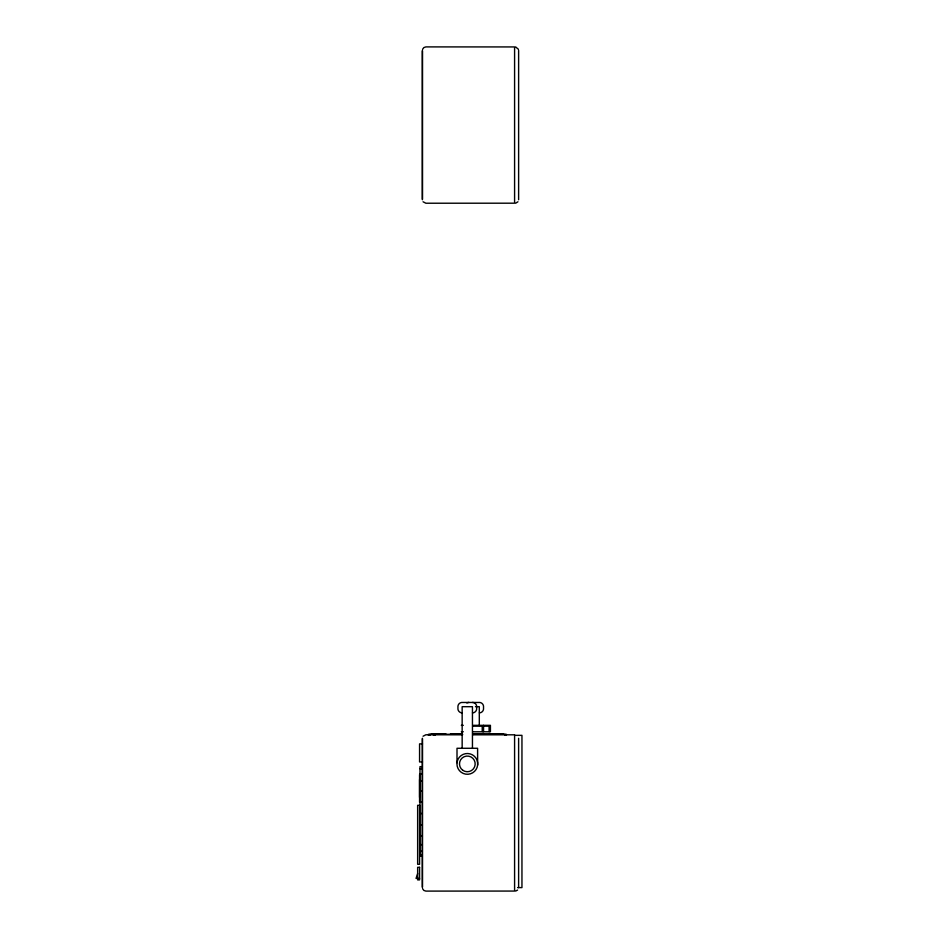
<?xml version="1.0" encoding="UTF-8"?>
<svg xmlns="http://www.w3.org/2000/svg" width="938" height="938" viewBox="0 0 938 938"><rect width="100%" height="100%" fill="white"/><g stroke="black" fill="none" stroke-linecap="round" stroke-linejoin="round"><path stroke-width="1.41" d="M417.644 873.606L416.05 878.402L419.567 878.402M422.569 49.327L423.847 47.58L425.887 46.9L514.587 46.935L514.587 203.194L425.887 203.229L423.073 201.776M517.94 201.776L515.677 203.183M423.073 736.224L425.887 734.771L462.563 734.806M517.588 890.068L515.677 891.053M468.965 702.433L468.461 702.468A4.256 4.256 0 0 0 466.889 703.008M472.494 712.857L472.998 712.833A4.256 4.256 0 0 0 476.656 709.163L476.656 706.138A4.256 4.256 0 0 0 472.998 702.468L472.494 702.433M479.365 712.857L479.857 712.833A4.256 4.256 0 0 0 483.527 709.163L483.527 706.138A4.256 4.256 0 0 0 479.857 702.468L461.602 702.468A4.256 4.256 0 0 0 457.943 706.138L457.943 709.163A4.256 4.256 0 0 0 461.602 712.833L462.106 712.857M475.449 706.689L479.306 706.689L479.306 725.484M461.332 725.332L463.302 725.332M473.397 725.332L490.422 725.332L490.422 731.746L489.401 731.746M473.28 726.153L482.226 726.153L482.226 731.792L473.28 731.792M483.469 726.153L489.085 726.153L489.085 731.792L482.542 731.746M461.332 731.746L463.302 731.746M431.222 733.821L445.867 733.821M450.463 733.821L462.352 733.821M474.722 733.821L484.336 733.821M488.921 733.821L503.565 733.821M455.071 734.149L456.654 734.149M473.057 734.149L475.496 734.149M483.011 734.149L489.812 734.149M462.622 734.302L428.443 734.302L428.443 735.345M472.822 734.302L506.344 734.302L506.344 735.345M472.682 734.806L514.587 734.806L514.587 891.065L425.887 891.1L423.847 890.42L422.569 888.673M514.716 735.345L521.95 735.345L521.95 887.606L517.612 887.606M422.487 743.881L419.567 743.881L419.567 761.949L422.487 761.949M422.393 766.651L419.99 766.651L419.99 856.3L422.393 856.3M419.99 768.703L422.393 768.703M419.99 773.686L422.393 773.686M419.567 779.478L419.567 797.394M419.99 781.237L422.393 781.237M419.99 790.84L422.393 790.84M419.99 801.861L422.393 801.861M419.99 813.527L422.393 813.527M419.99 825.065L422.393 825.065M419.99 835.676L422.393 835.676M419.99 844.634L422.393 844.634M419.99 851.329L422.393 851.329M419.99 855.304L422.393 855.304M515.677 46.947L518.444 49.327M477.653 765.009A10.377 10.377 0 0 0 463.138 754.398A10.377 10.377 0 0 0 461.203 772.279A10.377 10.377 0 0 0 477.653 765.009L477.594 748.278L457.005 748.278L457.005 762.782M518.62 50.394L518.62 199.735M518.62 738.265L518.62 887.606M504.902 734.302L504.902 735.345M483.551 725.332L483.551 731.746M472.447 748.278L472.447 706.689L462.153 706.689L462.153 748.278M434.915 734.302L434.915 735.345M433.473 734.302L433.473 735.345M429.885 734.302L429.885 735.345M422.428 50.945L422.428 199.196M422.428 738.804L422.428 887.055M422.393 50.394L422.393 199.735M422.393 738.265L422.393 887.606M419.567 774.612L419.567 802.26M419.567 805.308L417.644 805.308L417.644 864.285L419.567 864.285L419.567 805.308M419.567 867.322L417.644 867.322L417.644 879.891L419.567 879.891L419.567 867.322M462.704 770.227A7.844 7.844 0 0 0 475.132 764.74A7.844 7.844 0 0 0 464.158 756.72A7.844 7.844 0 0 0 462.704 770.227"/></g></svg>
